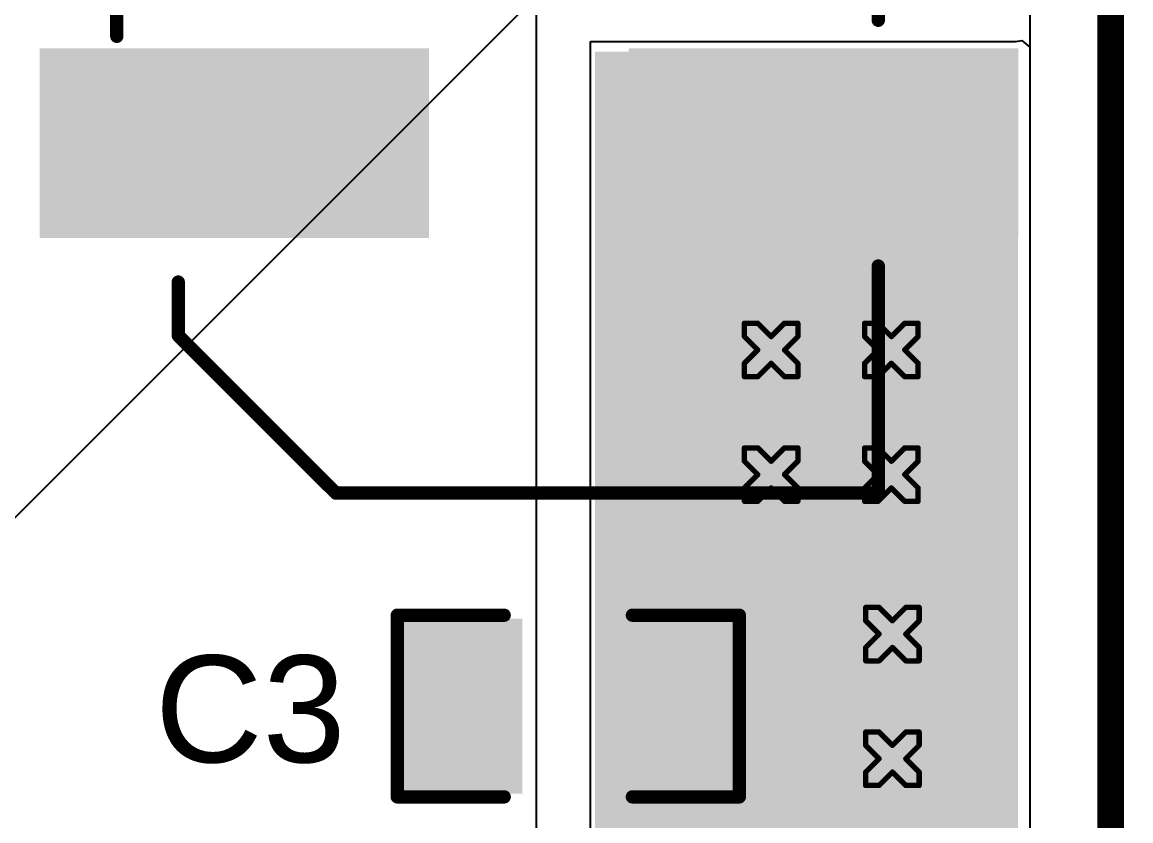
# Model space of a CAD drawing. Header units: inches. Extents: x 0 to 212, y 0 to 208.
# Drawn here: x 7.7024 to 8.1174, y 3.3279 to 3.6269 of the extents above; entities that cross this region are included whole.
import ezdxf

# ---------------------------------------------------------------- set-up
doc = ezdxf.new("R2010")
doc.units = ezdxf.units.IN
doc.header["$MEASUREMENT"] = 0
for name, color, linetype in [('Board Outline', 216, 'Continuous'), ('Bottom Layer', 5, 'Continuous'), ('Bottom Solder', 6, 'Continuous'), ('Drill Drawing', 1, 'Continuous'), ('Top Layer', 1, 'Continuous'), ('Top Overlay', 2, 'Continuous'), ('Top Paste', 8, 'Continuous'), ('Top Solder', 216, 'Continuous'), ('Via Holes', 16, 'Continuous')]:
    doc.layers.add(name, color=color, linetype=linetype)
doc.styles.add('Arial', font='', dxfattribs={"height": 0.2})
doc.styles.get('Arial').set_extended_font_data('Arial')

# ---------------------------------------------------------------- blocks, each defined once
blk = doc.blocks.new('P____DI_3333_8_82')
at = {"layer": 'Top Solder'}
blk.add_line((0.004, 0.04875), (-204.76356, 204.75696), dxfattribs=at)
blk = doc.blocks.new('C___0805_141')
at = {"layer": 'Top Layer'}
for points in [[(-0.06, 0.03), (-0.02, 0.03), (-0.02, -0.03), (-0.06, -0.03)], [(0.02, 0.03), (0.06, 0.03), (0.06, -0.03), (0.02, -0.03)]]:
    blk.add_hatch(color=1, dxfattribs=at).paths.add_polyline_path(points)
at = {"layer": 'Top Paste'}
for points in [[(-0.06, 0.03), (-0.02, 0.03), (-0.02, -0.03), (-0.06, -0.03)], [(0.02, 0.03), (0.06, 0.03), (0.06, -0.03), (0.02, -0.03)]]:
    blk.add_hatch(color=8, dxfattribs=at).paths.add_polyline_path(points)
at = {"layer": 'Top Solder'}
for points in [[(-0.06276, 0.03276), (-0.01724, 0.03276), (-0.01724, -0.03276), (-0.06276, -0.03276)], [(0.01724, 0.03276), (0.06276, 0.03276), (0.06276, -0.03276), (0.01724, -0.03276)]]:
    blk.add_hatch(color=216, dxfattribs=at).paths.add_polyline_path(points)
at = {"layer": 'Top Overlay'}
for points in [[(-0.024, 0.034, 0.005, 0.005, 0), (-0.064, 0.034, 0.005, 0.005, 0)], [(-0.064, 0.034, 0.005, 0.005, 0), (-0.064, -0.034, 0.005, 0.005, 0)], [(0.064, 0.034, 0.005, 0.005, 0), (0.024, 0.034, 0.005, 0.005, 0)], [(0.064, 0.034, 0.005, 0.005, 0), (0.064, -0.034, 0.005, 0.005, 0)], [(-0.024, -0.034, 0.005, 0.005, 0), (-0.064, -0.034, 0.005, 0.005, 0)], [(0.064, -0.034, 0.005, 0.005, 0), (0.024, -0.034, 0.005, 0.005, 0)]]:
    blk.add_lwpolyline(points, format="xyseb", dxfattribs=at)
for points in [[(-0.06525, 0.034, 0.0025, 0.0025, 1), (-0.06275, 0.034, 0.0025, 0.0025, 1)], [(-0.06525, 0.034, 0.0025, 0.0025, 1), (-0.06275, 0.034, 0.0025, 0.0025, 1)], [(-0.02525, 0.034, 0.0025, 0.0025, 1), (-0.02275, 0.034, 0.0025, 0.0025, 1)], [(0.02275, 0.034, 0.0025, 0.0025, 1), (0.02525, 0.034, 0.0025, 0.0025, 1)], [(0.06275, 0.034, 0.0025, 0.0025, 1), (0.06525, 0.034, 0.0025, 0.0025, 1)], [(0.06275, 0.034, 0.0025, 0.0025, 1), (0.06525, 0.034, 0.0025, 0.0025, 1)], [(-0.06525, -0.034, 0.0025, 0.0025, 1), (-0.06275, -0.034, 0.0025, 0.0025, 1)], [(-0.06525, -0.034, 0.0025, 0.0025, 1), (-0.06275, -0.034, 0.0025, 0.0025, 1)], [(-0.02525, -0.034, 0.0025, 0.0025, 1), (-0.02275, -0.034, 0.0025, 0.0025, 1)], [(0.02275, -0.034, 0.0025, 0.0025, 1), (0.02525, -0.034, 0.0025, 0.0025, 1)], [(0.06275, -0.034, 0.0025, 0.0025, 1), (0.06525, -0.034, 0.0025, 0.0025, 1)], [(0.06275, -0.034, 0.0025, 0.0025, 1), (0.06525, -0.034, 0.0025, 0.0025, 1)]]:
    blk.add_lwpolyline(points, format="xyseb", close=True, dxfattribs=at)
blk = doc.blocks.new('RVT1H470M0607_142')
at = {"layer": 'Top Layer'}
for points in [[(-0.17913, 0.0315), (-0.04134, 0.0315), (-0.04134, -0.0315), (-0.17913, -0.0315)], [(0.04134, 0.0315), (0.17913, 0.0315), (0.17913, -0.0315), (0.04134, -0.0315)]]:
    blk.add_hatch(color=1, dxfattribs=at).paths.add_polyline_path(points)
at = {"layer": 'Top Paste'}
for points in [[(-0.17913, 0.0315), (-0.04134, 0.0315), (-0.04134, -0.0315), (-0.17913, -0.0315)], [(0.04134, 0.0315), (0.17913, 0.0315), (0.17913, -0.0315), (0.04134, -0.0315)]]:
    blk.add_hatch(color=8, dxfattribs=at).paths.add_polyline_path(points)
at = {"layer": 'Top Solder'}
for points in [[(-0.18313, 0.0355), (-0.03734, 0.0355), (-0.03734, -0.0355), (-0.18313, -0.0355)], [(0.03734, 0.0355), (0.18313, 0.0355), (0.18313, -0.0355), (0.03734, -0.0355)]]:
    blk.add_hatch(color=216, dxfattribs=at).paths.add_polyline_path(points)
at = {"layer": 'Top Overlay'}
for points in [[(-0.13124, 0.072, 0.005, 0.005, 0), (-0.07224, 0.131, 0.005, 0.005, 0)], [(-0.07224, 0.131, 0.005, 0.005, 0), (0.13076, 0.131, 0.005, 0.005, 0)], [(0.13076, 0.046, 0.005, 0.005, 0), (0.13076, 0.131, 0.005, 0.005, 0)], [(-0.13124, 0.052, 0.005, 0.005, 0), (-0.13124, 0.072, 0.005, 0.005, 0)], [(-0.15424, 0.04, 0.005, 0.005, 0), (-0.15424, 0.068, 0.005, 0.005, 0)], [(-0.16824, 0.054, 0.005, 0.005, 0), (-0.14024, 0.054, 0.005, 0.005, 0)], [(0.13076, -0.131, 0.005, 0.005, 0), (0.13076, -0.046, 0.005, 0.005, 0)], [(-0.13124, -0.072, 0.005, 0.005, 0), (-0.13124, -0.052, 0.005, 0.005, 0)], [(-0.13124, -0.072, 0.005, 0.005, 0), (-0.07224, -0.131, 0.005, 0.005, 0)], [(-0.07224, -0.131, 0.005, 0.005, 0), (0.13076, -0.131, 0.005, 0.005, 0)]]:
    blk.add_lwpolyline(points, format="xyseb", dxfattribs=at)
for points in [[(-0.07349, 0.131, 0.0025, 0.0025, 1), (-0.07099, 0.131, 0.0025, 0.0025, 1)], [(-0.07349, 0.131, 0.0025, 0.0025, 1), (-0.07099, 0.131, 0.0025, 0.0025, 1)], [(0.12951, 0.131, 0.0025, 0.0025, 1), (0.13201, 0.131, 0.0025, 0.0025, 1)], [(0.12951, 0.131, 0.0025, 0.0025, 1), (0.13201, 0.131, 0.0025, 0.0025, 1)], [(-0.13249, 0.072, 0.0025, 0.0025, 1), (-0.12999, 0.072, 0.0025, 0.0025, 1)], [(-0.13249, 0.072, 0.0025, 0.0025, 1), (-0.12999, 0.072, 0.0025, 0.0025, 1)], [(-0.15549, 0.068, 0.0025, 0.0025, 1), (-0.15299, 0.068, 0.0025, 0.0025, 1)], [(-0.16949, 0.054, 0.0025, 0.0025, 1), (-0.16699, 0.054, 0.0025, 0.0025, 1)], [(-0.14149, 0.054, 0.0025, 0.0025, 1), (-0.13899, 0.054, 0.0025, 0.0025, 1)], [(-0.13249, 0.052, 0.0025, 0.0025, 1), (-0.12999, 0.052, 0.0025, 0.0025, 1)], [(0.12951, 0.046, 0.0025, 0.0025, 1), (0.13201, 0.046, 0.0025, 0.0025, 1)], [(-0.15549, 0.04, 0.0025, 0.0025, 1), (-0.15299, 0.04, 0.0025, 0.0025, 1)], [(0.12951, -0.046, 0.0025, 0.0025, 1), (0.13201, -0.046, 0.0025, 0.0025, 1)], [(-0.13249, -0.052, 0.0025, 0.0025, 1), (-0.12999, -0.052, 0.0025, 0.0025, 1)], [(-0.13249, -0.072, 0.0025, 0.0025, 1), (-0.12999, -0.072, 0.0025, 0.0025, 1)], [(-0.13249, -0.072, 0.0025, 0.0025, 1), (-0.12999, -0.072, 0.0025, 0.0025, 1)], [(-0.07349, -0.131, 0.0025, 0.0025, 1), (-0.07099, -0.131, 0.0025, 0.0025, 1)], [(-0.07349, -0.131, 0.0025, 0.0025, 1), (-0.07099, -0.131, 0.0025, 0.0025, 1)], [(0.12951, -0.131, 0.0025, 0.0025, 1), (0.13201, -0.131, 0.0025, 0.0025, 1)], [(0.12951, -0.131, 0.0025, 0.0025, 1), (0.13201, -0.131, 0.0025, 0.0025, 1)]]:
    blk.add_lwpolyline(points, format="xyseb", close=True, dxfattribs=at)

msp = doc.modelspace()

# ---------------------------------------------------------------- hatches: boundary and pattern name
at = {"layer": 'Bottom Layer'}
h = msp.add_hatch(color=5, dxfattribs=at)
edge = h.paths.add_edge_path()
edge.add_arc((7.98275, 3.50419), 0.01181, 0, 360)
h = msp.add_hatch(color=5, dxfattribs=at)
edge = h.paths.add_edge_path()
edge.add_arc((8.02775, 3.50419), 0.01181, 0, 360)
h = msp.add_hatch(color=5, dxfattribs=at)
edge = h.paths.add_edge_path()
edge.add_arc((7.98275, 3.45754), 0.01181, 0, 360)
h = msp.add_hatch(color=5, dxfattribs=at)
edge = h.paths.add_edge_path()
edge.add_arc((8.02775, 3.45754), 0.01181, 0, 360)
h = msp.add_hatch(color=5, dxfattribs=at)
edge = h.paths.add_edge_path()
edge.add_arc((8.02815, 3.39782), 0.01181, 0, 360)
h = msp.add_hatch(color=5, dxfattribs=at)
edge = h.paths.add_edge_path()
edge.add_arc((8.02815, 3.35118), 0.01181, 0, 360)
at = {"layer": 'Bottom Solder'}
h = msp.add_hatch(color=6, dxfattribs=at)
edge = h.paths.add_edge_path()
edge.add_arc((7.98275, 3.50419), 0.01581, 0, 360)
h = msp.add_hatch(color=6, dxfattribs=at)
edge = h.paths.add_edge_path()
edge.add_arc((8.02775, 3.50419), 0.01581, 0, 360)
h = msp.add_hatch(color=6, dxfattribs=at)
edge = h.paths.add_edge_path()
edge.add_arc((7.98275, 3.45754), 0.01581, 0, 360)
h = msp.add_hatch(color=6, dxfattribs=at)
edge = h.paths.add_edge_path()
edge.add_arc((8.02775, 3.45754), 0.01581, 0, 360)
h = msp.add_hatch(color=6, dxfattribs=at)
edge = h.paths.add_edge_path()
edge.add_arc((8.02815, 3.39782), 0.01581, 0, 360)
h = msp.add_hatch(color=6, dxfattribs=at)
edge = h.paths.add_edge_path()
edge.add_arc((8.02815, 3.35118), 0.01581, 0, 360)
at = {"layer": 'Top Layer'}
msp.add_hatch(color=1, dxfattribs=at).paths.add_polyline_path([(7.9168, 3.03718), (8.07515, 3.03718), (8.07515, 3.61588), (7.9168, 3.61588)])
h = msp.add_hatch(color=1, dxfattribs=at)
edge = h.paths.add_edge_path()
edge.add_arc((7.98275, 3.50419), 0.01181, 0, 360)
h = msp.add_hatch(color=1, dxfattribs=at)
edge = h.paths.add_edge_path()
edge.add_arc((8.02775, 3.50419), 0.01181, 0, 360)
h = msp.add_hatch(color=1, dxfattribs=at)
edge = h.paths.add_edge_path()
edge.add_arc((7.98275, 3.45754), 0.01181, 0, 360)
h = msp.add_hatch(color=1, dxfattribs=at)
edge = h.paths.add_edge_path()
edge.add_arc((8.02775, 3.45754), 0.01181, 0, 360)
h = msp.add_hatch(color=1, dxfattribs=at)
edge = h.paths.add_edge_path()
edge.add_arc((8.02815, 3.39782), 0.01181, 0, 360)
h = msp.add_hatch(color=1, dxfattribs=at)
edge = h.paths.add_edge_path()
edge.add_arc((8.02815, 3.35118), 0.01181, 0, 360)
at = {"layer": 'Top Solder'}
h = msp.add_hatch(color=216, dxfattribs=at)
edge = h.paths.add_edge_path()
edge.add_arc((7.98275, 3.50419), 0.01581, 0, 360)
h = msp.add_hatch(color=216, dxfattribs=at)
edge = h.paths.add_edge_path()
edge.add_arc((8.02775, 3.50419), 0.01581, 0, 360)
h = msp.add_hatch(color=216, dxfattribs=at)
edge = h.paths.add_edge_path()
edge.add_arc((7.98275, 3.45754), 0.01581, 0, 360)
h = msp.add_hatch(color=216, dxfattribs=at)
edge = h.paths.add_edge_path()
edge.add_arc((8.02775, 3.45754), 0.01581, 0, 360)
h = msp.add_hatch(color=216, dxfattribs=at)
edge = h.paths.add_edge_path()
edge.add_arc((8.02815, 3.39782), 0.01581, 0, 360)
h = msp.add_hatch(color=216, dxfattribs=at)
edge = h.paths.add_edge_path()
edge.add_arc((8.02815, 3.35118), 0.01581, 0, 360)
at = {"layer": 'Via Holes'}
h = msp.add_hatch(color=7, dxfattribs=at)
edge = h.paths.add_edge_path()
edge.add_arc((7.98275, 3.50419), 0.00591, 0, 360)
h = msp.add_hatch(color=7, dxfattribs=at)
edge = h.paths.add_edge_path()
edge.add_arc((8.02775, 3.50419), 0.00591, 0, 360)
h = msp.add_hatch(color=7, dxfattribs=at)
edge = h.paths.add_edge_path()
edge.add_arc((7.98275, 3.45754), 0.00591, 0, 360)
h = msp.add_hatch(color=7, dxfattribs=at)
edge = h.paths.add_edge_path()
edge.add_arc((8.02775, 3.45754), 0.00591, 0, 360)
h = msp.add_hatch(color=7, dxfattribs=at)
edge = h.paths.add_edge_path()
edge.add_arc((8.02815, 3.39782), 0.00591, 0, 360)
h = msp.add_hatch(color=7, dxfattribs=at)
edge = h.paths.add_edge_path()
edge.add_arc((8.02815, 3.35118), 0.00591, 0, 360)

# ---------------------------------------------------------------- linework, layer by layer
at = {"layer": 'Board Outline'}
msp.add_lwpolyline([(8.10987, -0.15383, 0.01, 0.01, 0), (8.10987, 4.17688, 0.01, 0.01, 0)], format="xyseb", dxfattribs=at)
at = {"layer": 'Bottom Layer'}
msp.add_line((8.07961, 3.91452), (8.07961, 2.04), dxfattribs=at)
at = {"layer": 'Drill Drawing'}
for points in [[(7.97275, 3.50919, 0.002, 0.002, 0), (7.97275, 3.51419, 0.002, 0.002, 0)], [(7.97275, 3.51419, 0.002, 0.002, 0), (7.97775, 3.51419, 0.002, 0.002, 0)], [(7.97775, 3.51419, 0.002, 0.002, 0), (7.98275, 3.50919, 0.002, 0.002, 0)], [(7.98275, 3.50919, 0.002, 0.002, 0), (7.98775, 3.51419, 0.002, 0.002, 0)], [(7.98775, 3.51419, 0.002, 0.002, 0), (7.99275, 3.51419, 0.002, 0.002, 0)], [(7.99275, 3.50919, 0.002, 0.002, 0), (7.99275, 3.51419, 0.002, 0.002, 0)], [(8.01775, 3.50919, 0.002, 0.002, 0), (8.01775, 3.51419, 0.002, 0.002, 0)], [(8.01775, 3.51419, 0.002, 0.002, 0), (8.02275, 3.51419, 0.002, 0.002, 0)], [(8.02275, 3.51419, 0.002, 0.002, 0), (8.02775, 3.50919, 0.002, 0.002, 0)], [(8.02775, 3.50919, 0.002, 0.002, 0), (8.03275, 3.51419, 0.002, 0.002, 0)], [(8.03275, 3.51419, 0.002, 0.002, 0), (8.03775, 3.51419, 0.002, 0.002, 0)], [(8.03775, 3.50919, 0.002, 0.002, 0), (8.03775, 3.51419, 0.002, 0.002, 0)], [(7.97275, 3.50919, 0.002, 0.002, 0), (7.97775, 3.50419, 0.002, 0.002, 0)], [(7.98775, 3.50419, 0.002, 0.002, 0), (7.99275, 3.50919, 0.002, 0.002, 0)], [(8.01775, 3.50919, 0.002, 0.002, 0), (8.02275, 3.50419, 0.002, 0.002, 0)], [(8.03275, 3.50419, 0.002, 0.002, 0), (8.03775, 3.50919, 0.002, 0.002, 0)], [(7.97275, 3.49919, 0.002, 0.002, 0), (7.97775, 3.50419, 0.002, 0.002, 0)], [(7.98775, 3.50419, 0.002, 0.002, 0), (7.99275, 3.49919, 0.002, 0.002, 0)], [(8.01775, 3.49919, 0.002, 0.002, 0), (8.02275, 3.50419, 0.002, 0.002, 0)], [(8.03275, 3.50419, 0.002, 0.002, 0), (8.03775, 3.49919, 0.002, 0.002, 0)], [(7.97275, 3.49419, 0.002, 0.002, 0), (7.97275, 3.49919, 0.002, 0.002, 0)], [(7.97775, 3.49419, 0.002, 0.002, 0), (7.98275, 3.49919, 0.002, 0.002, 0)], [(7.98275, 3.49919, 0.002, 0.002, 0), (7.98775, 3.49419, 0.002, 0.002, 0)], [(7.99275, 3.49419, 0.002, 0.002, 0), (7.99275, 3.49919, 0.002, 0.002, 0)], [(8.01775, 3.49419, 0.002, 0.002, 0), (8.01775, 3.49919, 0.002, 0.002, 0)], [(8.02275, 3.49419, 0.002, 0.002, 0), (8.02775, 3.49919, 0.002, 0.002, 0)], [(8.02775, 3.49919, 0.002, 0.002, 0), (8.03275, 3.49419, 0.002, 0.002, 0)], [(8.03775, 3.49419, 0.002, 0.002, 0), (8.03775, 3.49919, 0.002, 0.002, 0)], [(7.97275, 3.49419, 0.002, 0.002, 0), (7.97775, 3.49419, 0.002, 0.002, 0)], [(7.98775, 3.49419, 0.002, 0.002, 0), (7.99275, 3.49419, 0.002, 0.002, 0)], [(8.01775, 3.49419, 0.002, 0.002, 0), (8.02275, 3.49419, 0.002, 0.002, 0)], [(8.03275, 3.49419, 0.002, 0.002, 0), (8.03775, 3.49419, 0.002, 0.002, 0)], [(7.97275, 3.46254, 0.002, 0.002, 0), (7.97275, 3.46754, 0.002, 0.002, 0)], [(7.97275, 3.46754, 0.002, 0.002, 0), (7.97775, 3.46754, 0.002, 0.002, 0)], [(7.97775, 3.46754, 0.002, 0.002, 0), (7.98275, 3.46254, 0.002, 0.002, 0)], [(7.98275, 3.46254, 0.002, 0.002, 0), (7.98775, 3.46754, 0.002, 0.002, 0)], [(7.98775, 3.46754, 0.002, 0.002, 0), (7.99275, 3.46754, 0.002, 0.002, 0)], [(7.99275, 3.46254, 0.002, 0.002, 0), (7.99275, 3.46754, 0.002, 0.002, 0)], [(8.01775, 3.46254, 0.002, 0.002, 0), (8.01775, 3.46754, 0.002, 0.002, 0)], [(8.01775, 3.46754, 0.002, 0.002, 0), (8.02275, 3.46754, 0.002, 0.002, 0)], [(8.02275, 3.46754, 0.002, 0.002, 0), (8.02775, 3.46254, 0.002, 0.002, 0)], [(8.02775, 3.46254, 0.002, 0.002, 0), (8.03275, 3.46754, 0.002, 0.002, 0)], [(8.03275, 3.46754, 0.002, 0.002, 0), (8.03775, 3.46754, 0.002, 0.002, 0)], [(8.03775, 3.46254, 0.002, 0.002, 0), (8.03775, 3.46754, 0.002, 0.002, 0)], [(7.97275, 3.46254, 0.002, 0.002, 0), (7.97775, 3.45754, 0.002, 0.002, 0)], [(7.98775, 3.45754, 0.002, 0.002, 0), (7.99275, 3.46254, 0.002, 0.002, 0)], [(8.01775, 3.46254, 0.002, 0.002, 0), (8.02275, 3.45754, 0.002, 0.002, 0)], [(8.03275, 3.45754, 0.002, 0.002, 0), (8.03775, 3.46254, 0.002, 0.002, 0)], [(7.97275, 3.45254, 0.002, 0.002, 0), (7.97775, 3.45754, 0.002, 0.002, 0)], [(7.98775, 3.45754, 0.002, 0.002, 0), (7.99275, 3.45254, 0.002, 0.002, 0)], [(8.01775, 3.45254, 0.002, 0.002, 0), (8.02275, 3.45754, 0.002, 0.002, 0)], [(8.03275, 3.45754, 0.002, 0.002, 0), (8.03775, 3.45254, 0.002, 0.002, 0)], [(7.97275, 3.44754, 0.002, 0.002, 0), (7.97275, 3.45254, 0.002, 0.002, 0)], [(7.97775, 3.44754, 0.002, 0.002, 0), (7.98275, 3.45254, 0.002, 0.002, 0)], [(7.98275, 3.45254, 0.002, 0.002, 0), (7.98775, 3.44754, 0.002, 0.002, 0)], [(7.99275, 3.44754, 0.002, 0.002, 0), (7.99275, 3.45254, 0.002, 0.002, 0)], [(8.01775, 3.44754, 0.002, 0.002, 0), (8.01775, 3.45254, 0.002, 0.002, 0)], [(8.02275, 3.44754, 0.002, 0.002, 0), (8.02775, 3.45254, 0.002, 0.002, 0)], [(8.02775, 3.45254, 0.002, 0.002, 0), (8.03275, 3.44754, 0.002, 0.002, 0)], [(8.03775, 3.44754, 0.002, 0.002, 0), (8.03775, 3.45254, 0.002, 0.002, 0)], [(7.97275, 3.44754, 0.002, 0.002, 0), (7.97775, 3.44754, 0.002, 0.002, 0)], [(7.98775, 3.44754, 0.002, 0.002, 0), (7.99275, 3.44754, 0.002, 0.002, 0)], [(8.01775, 3.44754, 0.002, 0.002, 0), (8.02275, 3.44754, 0.002, 0.002, 0)], [(8.03275, 3.44754, 0.002, 0.002, 0), (8.03775, 3.44754, 0.002, 0.002, 0)], [(8.01815, 3.40282, 0.002, 0.002, 0), (8.01815, 3.40782, 0.002, 0.002, 0)], [(8.01815, 3.40782, 0.002, 0.002, 0), (8.02315, 3.40782, 0.002, 0.002, 0)], [(8.02315, 3.40782, 0.002, 0.002, 0), (8.02815, 3.40282, 0.002, 0.002, 0)], [(8.02815, 3.40282, 0.002, 0.002, 0), (8.03315, 3.40782, 0.002, 0.002, 0)], [(8.03315, 3.40782, 0.002, 0.002, 0), (8.03815, 3.40782, 0.002, 0.002, 0)], [(8.03815, 3.40282, 0.002, 0.002, 0), (8.03815, 3.40782, 0.002, 0.002, 0)], [(8.01815, 3.40282, 0.002, 0.002, 0), (8.02315, 3.39782, 0.002, 0.002, 0)], [(8.03315, 3.39782, 0.002, 0.002, 0), (8.03815, 3.40282, 0.002, 0.002, 0)], [(8.01815, 3.39282, 0.002, 0.002, 0), (8.02315, 3.39782, 0.002, 0.002, 0)], [(8.03315, 3.39782, 0.002, 0.002, 0), (8.03815, 3.39282, 0.002, 0.002, 0)], [(8.01815, 3.38782, 0.002, 0.002, 0), (8.01815, 3.39282, 0.002, 0.002, 0)], [(8.02315, 3.38782, 0.002, 0.002, 0), (8.02815, 3.39282, 0.002, 0.002, 0)], [(8.02815, 3.39282, 0.002, 0.002, 0), (8.03315, 3.38782, 0.002, 0.002, 0)], [(8.03815, 3.38782, 0.002, 0.002, 0), (8.03815, 3.39282, 0.002, 0.002, 0)], [(8.01815, 3.38782, 0.002, 0.002, 0), (8.02315, 3.38782, 0.002, 0.002, 0)], [(8.03315, 3.38782, 0.002, 0.002, 0), (8.03815, 3.38782, 0.002, 0.002, 0)], [(8.01815, 3.35618, 0.002, 0.002, 0), (8.01815, 3.36118, 0.002, 0.002, 0)], [(8.01815, 3.36118, 0.002, 0.002, 0), (8.02315, 3.36118, 0.002, 0.002, 0)], [(8.02315, 3.36118, 0.002, 0.002, 0), (8.02815, 3.35618, 0.002, 0.002, 0)], [(8.02815, 3.35618, 0.002, 0.002, 0), (8.03315, 3.36118, 0.002, 0.002, 0)], [(8.03315, 3.36118, 0.002, 0.002, 0), (8.03815, 3.36118, 0.002, 0.002, 0)], [(8.03815, 3.35618, 0.002, 0.002, 0), (8.03815, 3.36118, 0.002, 0.002, 0)], [(8.01815, 3.35618, 0.002, 0.002, 0), (8.02315, 3.35118, 0.002, 0.002, 0)], [(8.03315, 3.35118, 0.002, 0.002, 0), (8.03815, 3.35618, 0.002, 0.002, 0)], [(8.01815, 3.34618, 0.002, 0.002, 0), (8.02315, 3.35118, 0.002, 0.002, 0)], [(8.03315, 3.35118, 0.002, 0.002, 0), (8.03815, 3.34618, 0.002, 0.002, 0)], [(8.01815, 3.34118, 0.002, 0.002, 0), (8.01815, 3.34618, 0.002, 0.002, 0)], [(8.02315, 3.34118, 0.002, 0.002, 0), (8.02815, 3.34618, 0.002, 0.002, 0)], [(8.02815, 3.34618, 0.002, 0.002, 0), (8.03315, 3.34118, 0.002, 0.002, 0)], [(8.03815, 3.34118, 0.002, 0.002, 0), (8.03815, 3.34618, 0.002, 0.002, 0)], [(8.01815, 3.34118, 0.002, 0.002, 0), (8.02315, 3.34118, 0.002, 0.002, 0)], [(8.03315, 3.34118, 0.002, 0.002, 0), (8.03815, 3.34118, 0.002, 0.002, 0)]]:
    msp.add_lwpolyline(points, format="xyseb", dxfattribs=at)
for points in [[(7.97225, 3.51419, 0.001, 0.001, 1), (7.97325, 3.51419, 0.001, 0.001, 1)], [(7.97225, 3.51419, 0.001, 0.001, 1), (7.97325, 3.51419, 0.001, 0.001, 1)], [(7.97725, 3.51419, 0.001, 0.001, 1), (7.97825, 3.51419, 0.001, 0.001, 1)], [(7.97725, 3.51419, 0.001, 0.001, 1), (7.97825, 3.51419, 0.001, 0.001, 1)], [(7.98725, 3.51419, 0.001, 0.001, 1), (7.98825, 3.51419, 0.001, 0.001, 1)], [(7.98725, 3.51419, 0.001, 0.001, 1), (7.98825, 3.51419, 0.001, 0.001, 1)], [(7.99225, 3.51419, 0.001, 0.001, 1), (7.99325, 3.51419, 0.001, 0.001, 1)], [(7.99225, 3.51419, 0.001, 0.001, 1), (7.99325, 3.51419, 0.001, 0.001, 1)], [(8.01725, 3.51419, 0.001, 0.001, 1), (8.01825, 3.51419, 0.001, 0.001, 1)], [(8.01725, 3.51419, 0.001, 0.001, 1), (8.01825, 3.51419, 0.001, 0.001, 1)], [(8.02225, 3.51419, 0.001, 0.001, 1), (8.02325, 3.51419, 0.001, 0.001, 1)], [(8.02225, 3.51419, 0.001, 0.001, 1), (8.02325, 3.51419, 0.001, 0.001, 1)], [(8.03225, 3.51419, 0.001, 0.001, 1), (8.03325, 3.51419, 0.001, 0.001, 1)], [(8.03225, 3.51419, 0.001, 0.001, 1), (8.03325, 3.51419, 0.001, 0.001, 1)], [(8.03725, 3.51419, 0.001, 0.001, 1), (8.03825, 3.51419, 0.001, 0.001, 1)], [(8.03725, 3.51419, 0.001, 0.001, 1), (8.03825, 3.51419, 0.001, 0.001, 1)], [(7.97225, 3.50919, 0.001, 0.001, 1), (7.97325, 3.50919, 0.001, 0.001, 1)], [(7.97225, 3.50919, 0.001, 0.001, 1), (7.97325, 3.50919, 0.001, 0.001, 1)], [(7.98225, 3.50919, 0.001, 0.001, 1), (7.98325, 3.50919, 0.001, 0.001, 1)], [(7.98225, 3.50919, 0.001, 0.001, 1), (7.98325, 3.50919, 0.001, 0.001, 1)], [(7.99225, 3.50919, 0.001, 0.001, 1), (7.99325, 3.50919, 0.001, 0.001, 1)], [(7.99225, 3.50919, 0.001, 0.001, 1), (7.99325, 3.50919, 0.001, 0.001, 1)], [(8.01725, 3.50919, 0.001, 0.001, 1), (8.01825, 3.50919, 0.001, 0.001, 1)], [(8.01725, 3.50919, 0.001, 0.001, 1), (8.01825, 3.50919, 0.001, 0.001, 1)], [(8.02725, 3.50919, 0.001, 0.001, 1), (8.02825, 3.50919, 0.001, 0.001, 1)], [(8.02725, 3.50919, 0.001, 0.001, 1), (8.02825, 3.50919, 0.001, 0.001, 1)], [(8.03725, 3.50919, 0.001, 0.001, 1), (8.03825, 3.50919, 0.001, 0.001, 1)], [(8.03725, 3.50919, 0.001, 0.001, 1), (8.03825, 3.50919, 0.001, 0.001, 1)], [(7.97725, 3.50419, 0.001, 0.001, 1), (7.97825, 3.50419, 0.001, 0.001, 1)], [(7.97725, 3.50419, 0.001, 0.001, 1), (7.97825, 3.50419, 0.001, 0.001, 1)], [(7.98725, 3.50419, 0.001, 0.001, 1), (7.98825, 3.50419, 0.001, 0.001, 1)], [(7.98725, 3.50419, 0.001, 0.001, 1), (7.98825, 3.50419, 0.001, 0.001, 1)], [(8.02225, 3.50419, 0.001, 0.001, 1), (8.02325, 3.50419, 0.001, 0.001, 1)], [(8.02225, 3.50419, 0.001, 0.001, 1), (8.02325, 3.50419, 0.001, 0.001, 1)], [(8.03225, 3.50419, 0.001, 0.001, 1), (8.03325, 3.50419, 0.001, 0.001, 1)], [(8.03225, 3.50419, 0.001, 0.001, 1), (8.03325, 3.50419, 0.001, 0.001, 1)], [(7.97225, 3.49919, 0.001, 0.001, 1), (7.97325, 3.49919, 0.001, 0.001, 1)], [(7.97225, 3.49919, 0.001, 0.001, 1), (7.97325, 3.49919, 0.001, 0.001, 1)], [(7.98225, 3.49919, 0.001, 0.001, 1), (7.98325, 3.49919, 0.001, 0.001, 1)], [(7.98225, 3.49919, 0.001, 0.001, 1), (7.98325, 3.49919, 0.001, 0.001, 1)], [(7.99225, 3.49919, 0.001, 0.001, 1), (7.99325, 3.49919, 0.001, 0.001, 1)], [(7.99225, 3.49919, 0.001, 0.001, 1), (7.99325, 3.49919, 0.001, 0.001, 1)], [(8.01725, 3.49919, 0.001, 0.001, 1), (8.01825, 3.49919, 0.001, 0.001, 1)], [(8.01725, 3.49919, 0.001, 0.001, 1), (8.01825, 3.49919, 0.001, 0.001, 1)], [(8.02725, 3.49919, 0.001, 0.001, 1), (8.02825, 3.49919, 0.001, 0.001, 1)], [(8.02725, 3.49919, 0.001, 0.001, 1), (8.02825, 3.49919, 0.001, 0.001, 1)], [(8.03725, 3.49919, 0.001, 0.001, 1), (8.03825, 3.49919, 0.001, 0.001, 1)], [(8.03725, 3.49919, 0.001, 0.001, 1), (8.03825, 3.49919, 0.001, 0.001, 1)], [(7.97225, 3.49419, 0.001, 0.001, 1), (7.97325, 3.49419, 0.001, 0.001, 1)], [(7.97225, 3.49419, 0.001, 0.001, 1), (7.97325, 3.49419, 0.001, 0.001, 1)], [(7.97725, 3.49419, 0.001, 0.001, 1), (7.97825, 3.49419, 0.001, 0.001, 1)], [(7.97725, 3.49419, 0.001, 0.001, 1), (7.97825, 3.49419, 0.001, 0.001, 1)], [(7.98725, 3.49419, 0.001, 0.001, 1), (7.98825, 3.49419, 0.001, 0.001, 1)], [(7.98725, 3.49419, 0.001, 0.001, 1), (7.98825, 3.49419, 0.001, 0.001, 1)], [(7.99225, 3.49419, 0.001, 0.001, 1), (7.99325, 3.49419, 0.001, 0.001, 1)], [(7.99225, 3.49419, 0.001, 0.001, 1), (7.99325, 3.49419, 0.001, 0.001, 1)], [(8.01725, 3.49419, 0.001, 0.001, 1), (8.01825, 3.49419, 0.001, 0.001, 1)], [(8.01725, 3.49419, 0.001, 0.001, 1), (8.01825, 3.49419, 0.001, 0.001, 1)], [(8.02225, 3.49419, 0.001, 0.001, 1), (8.02325, 3.49419, 0.001, 0.001, 1)], [(8.02225, 3.49419, 0.001, 0.001, 1), (8.02325, 3.49419, 0.001, 0.001, 1)], [(8.03225, 3.49419, 0.001, 0.001, 1), (8.03325, 3.49419, 0.001, 0.001, 1)], [(8.03225, 3.49419, 0.001, 0.001, 1), (8.03325, 3.49419, 0.001, 0.001, 1)], [(8.03725, 3.49419, 0.001, 0.001, 1), (8.03825, 3.49419, 0.001, 0.001, 1)], [(8.03725, 3.49419, 0.001, 0.001, 1), (8.03825, 3.49419, 0.001, 0.001, 1)], [(7.97225, 3.46754, 0.001, 0.001, 1), (7.97325, 3.46754, 0.001, 0.001, 1)], [(7.97225, 3.46754, 0.001, 0.001, 1), (7.97325, 3.46754, 0.001, 0.001, 1)], [(7.97725, 3.46754, 0.001, 0.001, 1), (7.97825, 3.46754, 0.001, 0.001, 1)], [(7.97725, 3.46754, 0.001, 0.001, 1), (7.97825, 3.46754, 0.001, 0.001, 1)], [(7.98725, 3.46754, 0.001, 0.001, 1), (7.98825, 3.46754, 0.001, 0.001, 1)], [(7.98725, 3.46754, 0.001, 0.001, 1), (7.98825, 3.46754, 0.001, 0.001, 1)], [(7.99225, 3.46754, 0.001, 0.001, 1), (7.99325, 3.46754, 0.001, 0.001, 1)], [(7.99225, 3.46754, 0.001, 0.001, 1), (7.99325, 3.46754, 0.001, 0.001, 1)], [(8.01725, 3.46754, 0.001, 0.001, 1), (8.01825, 3.46754, 0.001, 0.001, 1)], [(8.01725, 3.46754, 0.001, 0.001, 1), (8.01825, 3.46754, 0.001, 0.001, 1)], [(8.02225, 3.46754, 0.001, 0.001, 1), (8.02325, 3.46754, 0.001, 0.001, 1)], [(8.02225, 3.46754, 0.001, 0.001, 1), (8.02325, 3.46754, 0.001, 0.001, 1)], [(8.03225, 3.46754, 0.001, 0.001, 1), (8.03325, 3.46754, 0.001, 0.001, 1)], [(8.03225, 3.46754, 0.001, 0.001, 1), (8.03325, 3.46754, 0.001, 0.001, 1)], [(8.03725, 3.46754, 0.001, 0.001, 1), (8.03825, 3.46754, 0.001, 0.001, 1)], [(8.03725, 3.46754, 0.001, 0.001, 1), (8.03825, 3.46754, 0.001, 0.001, 1)], [(7.97225, 3.46254, 0.001, 0.001, 1), (7.97325, 3.46254, 0.001, 0.001, 1)], [(7.97225, 3.46254, 0.001, 0.001, 1), (7.97325, 3.46254, 0.001, 0.001, 1)], [(7.98225, 3.46254, 0.001, 0.001, 1), (7.98325, 3.46254, 0.001, 0.001, 1)], [(7.98225, 3.46254, 0.001, 0.001, 1), (7.98325, 3.46254, 0.001, 0.001, 1)], [(7.99225, 3.46254, 0.001, 0.001, 1), (7.99325, 3.46254, 0.001, 0.001, 1)], [(7.99225, 3.46254, 0.001, 0.001, 1), (7.99325, 3.46254, 0.001, 0.001, 1)], [(8.01725, 3.46254, 0.001, 0.001, 1), (8.01825, 3.46254, 0.001, 0.001, 1)], [(8.01725, 3.46254, 0.001, 0.001, 1), (8.01825, 3.46254, 0.001, 0.001, 1)], [(8.02725, 3.46254, 0.001, 0.001, 1), (8.02825, 3.46254, 0.001, 0.001, 1)], [(8.02725, 3.46254, 0.001, 0.001, 1), (8.02825, 3.46254, 0.001, 0.001, 1)], [(8.03725, 3.46254, 0.001, 0.001, 1), (8.03825, 3.46254, 0.001, 0.001, 1)], [(8.03725, 3.46254, 0.001, 0.001, 1), (8.03825, 3.46254, 0.001, 0.001, 1)], [(7.97725, 3.45754, 0.001, 0.001, 1), (7.97825, 3.45754, 0.001, 0.001, 1)], [(7.97725, 3.45754, 0.001, 0.001, 1), (7.97825, 3.45754, 0.001, 0.001, 1)], [(7.98725, 3.45754, 0.001, 0.001, 1), (7.98825, 3.45754, 0.001, 0.001, 1)], [(7.98725, 3.45754, 0.001, 0.001, 1), (7.98825, 3.45754, 0.001, 0.001, 1)], [(8.02225, 3.45754, 0.001, 0.001, 1), (8.02325, 3.45754, 0.001, 0.001, 1)], [(8.02225, 3.45754, 0.001, 0.001, 1), (8.02325, 3.45754, 0.001, 0.001, 1)], [(8.03225, 3.45754, 0.001, 0.001, 1), (8.03325, 3.45754, 0.001, 0.001, 1)], [(8.03225, 3.45754, 0.001, 0.001, 1), (8.03325, 3.45754, 0.001, 0.001, 1)], [(7.97225, 3.45254, 0.001, 0.001, 1), (7.97325, 3.45254, 0.001, 0.001, 1)], [(7.97225, 3.45254, 0.001, 0.001, 1), (7.97325, 3.45254, 0.001, 0.001, 1)], [(7.98225, 3.45254, 0.001, 0.001, 1), (7.98325, 3.45254, 0.001, 0.001, 1)], [(7.98225, 3.45254, 0.001, 0.001, 1), (7.98325, 3.45254, 0.001, 0.001, 1)], [(7.99225, 3.45254, 0.001, 0.001, 1), (7.99325, 3.45254, 0.001, 0.001, 1)], [(7.99225, 3.45254, 0.001, 0.001, 1), (7.99325, 3.45254, 0.001, 0.001, 1)], [(8.01725, 3.45254, 0.001, 0.001, 1), (8.01825, 3.45254, 0.001, 0.001, 1)], [(8.01725, 3.45254, 0.001, 0.001, 1), (8.01825, 3.45254, 0.001, 0.001, 1)], [(8.02725, 3.45254, 0.001, 0.001, 1), (8.02825, 3.45254, 0.001, 0.001, 1)], [(8.02725, 3.45254, 0.001, 0.001, 1), (8.02825, 3.45254, 0.001, 0.001, 1)], [(8.03725, 3.45254, 0.001, 0.001, 1), (8.03825, 3.45254, 0.001, 0.001, 1)], [(8.03725, 3.45254, 0.001, 0.001, 1), (8.03825, 3.45254, 0.001, 0.001, 1)], [(7.97225, 3.44754, 0.001, 0.001, 1), (7.97325, 3.44754, 0.001, 0.001, 1)], [(7.97225, 3.44754, 0.001, 0.001, 1), (7.97325, 3.44754, 0.001, 0.001, 1)], [(7.97725, 3.44754, 0.001, 0.001, 1), (7.97825, 3.44754, 0.001, 0.001, 1)], [(7.97725, 3.44754, 0.001, 0.001, 1), (7.97825, 3.44754, 0.001, 0.001, 1)], [(7.98725, 3.44754, 0.001, 0.001, 1), (7.98825, 3.44754, 0.001, 0.001, 1)], [(7.98725, 3.44754, 0.001, 0.001, 1), (7.98825, 3.44754, 0.001, 0.001, 1)], [(7.99225, 3.44754, 0.001, 0.001, 1), (7.99325, 3.44754, 0.001, 0.001, 1)], [(7.99225, 3.44754, 0.001, 0.001, 1), (7.99325, 3.44754, 0.001, 0.001, 1)], [(8.01725, 3.44754, 0.001, 0.001, 1), (8.01825, 3.44754, 0.001, 0.001, 1)], [(8.01725, 3.44754, 0.001, 0.001, 1), (8.01825, 3.44754, 0.001, 0.001, 1)], [(8.02225, 3.44754, 0.001, 0.001, 1), (8.02325, 3.44754, 0.001, 0.001, 1)], [(8.02225, 3.44754, 0.001, 0.001, 1), (8.02325, 3.44754, 0.001, 0.001, 1)], [(8.03225, 3.44754, 0.001, 0.001, 1), (8.03325, 3.44754, 0.001, 0.001, 1)], [(8.03225, 3.44754, 0.001, 0.001, 1), (8.03325, 3.44754, 0.001, 0.001, 1)], [(8.03725, 3.44754, 0.001, 0.001, 1), (8.03825, 3.44754, 0.001, 0.001, 1)], [(8.03725, 3.44754, 0.001, 0.001, 1), (8.03825, 3.44754, 0.001, 0.001, 1)], [(8.01765, 3.40782, 0.001, 0.001, 1), (8.01865, 3.40782, 0.001, 0.001, 1)], [(8.01765, 3.40782, 0.001, 0.001, 1), (8.01865, 3.40782, 0.001, 0.001, 1)], [(8.02265, 3.40782, 0.001, 0.001, 1), (8.02365, 3.40782, 0.001, 0.001, 1)], [(8.02265, 3.40782, 0.001, 0.001, 1), (8.02365, 3.40782, 0.001, 0.001, 1)], [(8.03265, 3.40782, 0.001, 0.001, 1), (8.03365, 3.40782, 0.001, 0.001, 1)], [(8.03265, 3.40782, 0.001, 0.001, 1), (8.03365, 3.40782, 0.001, 0.001, 1)], [(8.03765, 3.40782, 0.001, 0.001, 1), (8.03865, 3.40782, 0.001, 0.001, 1)], [(8.03765, 3.40782, 0.001, 0.001, 1), (8.03865, 3.40782, 0.001, 0.001, 1)], [(8.01765, 3.40282, 0.001, 0.001, 1), (8.01865, 3.40282, 0.001, 0.001, 1)], [(8.01765, 3.40282, 0.001, 0.001, 1), (8.01865, 3.40282, 0.001, 0.001, 1)], [(8.02765, 3.40282, 0.001, 0.001, 1), (8.02865, 3.40282, 0.001, 0.001, 1)], [(8.02765, 3.40282, 0.001, 0.001, 1), (8.02865, 3.40282, 0.001, 0.001, 1)], [(8.03765, 3.40282, 0.001, 0.001, 1), (8.03865, 3.40282, 0.001, 0.001, 1)], [(8.03765, 3.40282, 0.001, 0.001, 1), (8.03865, 3.40282, 0.001, 0.001, 1)], [(8.02265, 3.39782, 0.001, 0.001, 1), (8.02365, 3.39782, 0.001, 0.001, 1)], [(8.02265, 3.39782, 0.001, 0.001, 1), (8.02365, 3.39782, 0.001, 0.001, 1)], [(8.03265, 3.39782, 0.001, 0.001, 1), (8.03365, 3.39782, 0.001, 0.001, 1)], [(8.03265, 3.39782, 0.001, 0.001, 1), (8.03365, 3.39782, 0.001, 0.001, 1)], [(8.01765, 3.39282, 0.001, 0.001, 1), (8.01865, 3.39282, 0.001, 0.001, 1)], [(8.01765, 3.39282, 0.001, 0.001, 1), (8.01865, 3.39282, 0.001, 0.001, 1)], [(8.02765, 3.39282, 0.001, 0.001, 1), (8.02865, 3.39282, 0.001, 0.001, 1)], [(8.02765, 3.39282, 0.001, 0.001, 1), (8.02865, 3.39282, 0.001, 0.001, 1)], [(8.03765, 3.39282, 0.001, 0.001, 1), (8.03865, 3.39282, 0.001, 0.001, 1)], [(8.03765, 3.39282, 0.001, 0.001, 1), (8.03865, 3.39282, 0.001, 0.001, 1)], [(8.01765, 3.38782, 0.001, 0.001, 1), (8.01865, 3.38782, 0.001, 0.001, 1)], [(8.01765, 3.38782, 0.001, 0.001, 1), (8.01865, 3.38782, 0.001, 0.001, 1)], [(8.02265, 3.38782, 0.001, 0.001, 1), (8.02365, 3.38782, 0.001, 0.001, 1)], [(8.02265, 3.38782, 0.001, 0.001, 1), (8.02365, 3.38782, 0.001, 0.001, 1)], [(8.03265, 3.38782, 0.001, 0.001, 1), (8.03365, 3.38782, 0.001, 0.001, 1)], [(8.03265, 3.38782, 0.001, 0.001, 1), (8.03365, 3.38782, 0.001, 0.001, 1)], [(8.03765, 3.38782, 0.001, 0.001, 1), (8.03865, 3.38782, 0.001, 0.001, 1)], [(8.03765, 3.38782, 0.001, 0.001, 1), (8.03865, 3.38782, 0.001, 0.001, 1)], [(8.01765, 3.36118, 0.001, 0.001, 1), (8.01865, 3.36118, 0.001, 0.001, 1)], [(8.01765, 3.36118, 0.001, 0.001, 1), (8.01865, 3.36118, 0.001, 0.001, 1)], [(8.02265, 3.36118, 0.001, 0.001, 1), (8.02365, 3.36118, 0.001, 0.001, 1)], [(8.02265, 3.36118, 0.001, 0.001, 1), (8.02365, 3.36118, 0.001, 0.001, 1)], [(8.03265, 3.36118, 0.001, 0.001, 1), (8.03365, 3.36118, 0.001, 0.001, 1)], [(8.03265, 3.36118, 0.001, 0.001, 1), (8.03365, 3.36118, 0.001, 0.001, 1)], [(8.03765, 3.36118, 0.001, 0.001, 1), (8.03865, 3.36118, 0.001, 0.001, 1)], [(8.03765, 3.36118, 0.001, 0.001, 1), (8.03865, 3.36118, 0.001, 0.001, 1)], [(8.01765, 3.35618, 0.001, 0.001, 1), (8.01865, 3.35618, 0.001, 0.001, 1)], [(8.01765, 3.35618, 0.001, 0.001, 1), (8.01865, 3.35618, 0.001, 0.001, 1)], [(8.02765, 3.35618, 0.001, 0.001, 1), (8.02865, 3.35618, 0.001, 0.001, 1)], [(8.02765, 3.35618, 0.001, 0.001, 1), (8.02865, 3.35618, 0.001, 0.001, 1)], [(8.03765, 3.35618, 0.001, 0.001, 1), (8.03865, 3.35618, 0.001, 0.001, 1)], [(8.03765, 3.35618, 0.001, 0.001, 1), (8.03865, 3.35618, 0.001, 0.001, 1)], [(8.02265, 3.35118, 0.001, 0.001, 1), (8.02365, 3.35118, 0.001, 0.001, 1)], [(8.02265, 3.35118, 0.001, 0.001, 1), (8.02365, 3.35118, 0.001, 0.001, 1)], [(8.03265, 3.35118, 0.001, 0.001, 1), (8.03365, 3.35118, 0.001, 0.001, 1)], [(8.03265, 3.35118, 0.001, 0.001, 1), (8.03365, 3.35118, 0.001, 0.001, 1)], [(8.01765, 3.34618, 0.001, 0.001, 1), (8.01865, 3.34618, 0.001, 0.001, 1)], [(8.01765, 3.34618, 0.001, 0.001, 1), (8.01865, 3.34618, 0.001, 0.001, 1)], [(8.02765, 3.34618, 0.001, 0.001, 1), (8.02865, 3.34618, 0.001, 0.001, 1)], [(8.02765, 3.34618, 0.001, 0.001, 1), (8.02865, 3.34618, 0.001, 0.001, 1)], [(8.03765, 3.34618, 0.001, 0.001, 1), (8.03865, 3.34618, 0.001, 0.001, 1)], [(8.03765, 3.34618, 0.001, 0.001, 1), (8.03865, 3.34618, 0.001, 0.001, 1)], [(8.01765, 3.34118, 0.001, 0.001, 1), (8.01865, 3.34118, 0.001, 0.001, 1)], [(8.01765, 3.34118, 0.001, 0.001, 1), (8.01865, 3.34118, 0.001, 0.001, 1)], [(8.02265, 3.34118, 0.001, 0.001, 1), (8.02365, 3.34118, 0.001, 0.001, 1)], [(8.02265, 3.34118, 0.001, 0.001, 1), (8.02365, 3.34118, 0.001, 0.001, 1)], [(8.03265, 3.34118, 0.001, 0.001, 1), (8.03365, 3.34118, 0.001, 0.001, 1)], [(8.03265, 3.34118, 0.001, 0.001, 1), (8.03365, 3.34118, 0.001, 0.001, 1)], [(8.03765, 3.34118, 0.001, 0.001, 1), (8.03865, 3.34118, 0.001, 0.001, 1)], [(8.03765, 3.34118, 0.001, 0.001, 1), (8.03865, 3.34118, 0.001, 0.001, 1)]]:
    msp.add_lwpolyline(points, format="xyseb", close=True, dxfattribs=at)
at = {"layer": 'Top Layer'}
for p, q in [((7.8948, 3.64), (7.8948, 3.16709)), ((7.91519, 3.16709), (7.91519, 3.61961)), ((7.91519, 3.61961), (8.07423, 3.61961)), ((8.07423, 3.61961), (8.07652, 3.62006)), ((8.07652, 3.62006), (8.07961, 3.61753)), ((8.07961, 3.61753), (8.07961, 3.03488))]:
    msp.add_line(p, q, dxfattribs=at)

# ---------------------------------------------------------------- block references
for name, p, rotation in [('P____DI_3333_8_82', (7.35437, 3.14872), 270), ('C___0805_141', (7.90683, 3.3709), 180)]:
    msp.add_blockref(name, p, dxfattribs=dict(rotation=rotation))
msp.add_blockref('RVT1H470M0607_142', (7.89209, 3.5816))

# ---------------------------------------------------------------- texts
at = {"layer": 'Top Overlay', "style": 'Arial'}
msp.add_text('C3', height=0.04, dxfattribs=at).set_placement((7.75208, 3.34984))

doc.saveas('drawing.dxf')
